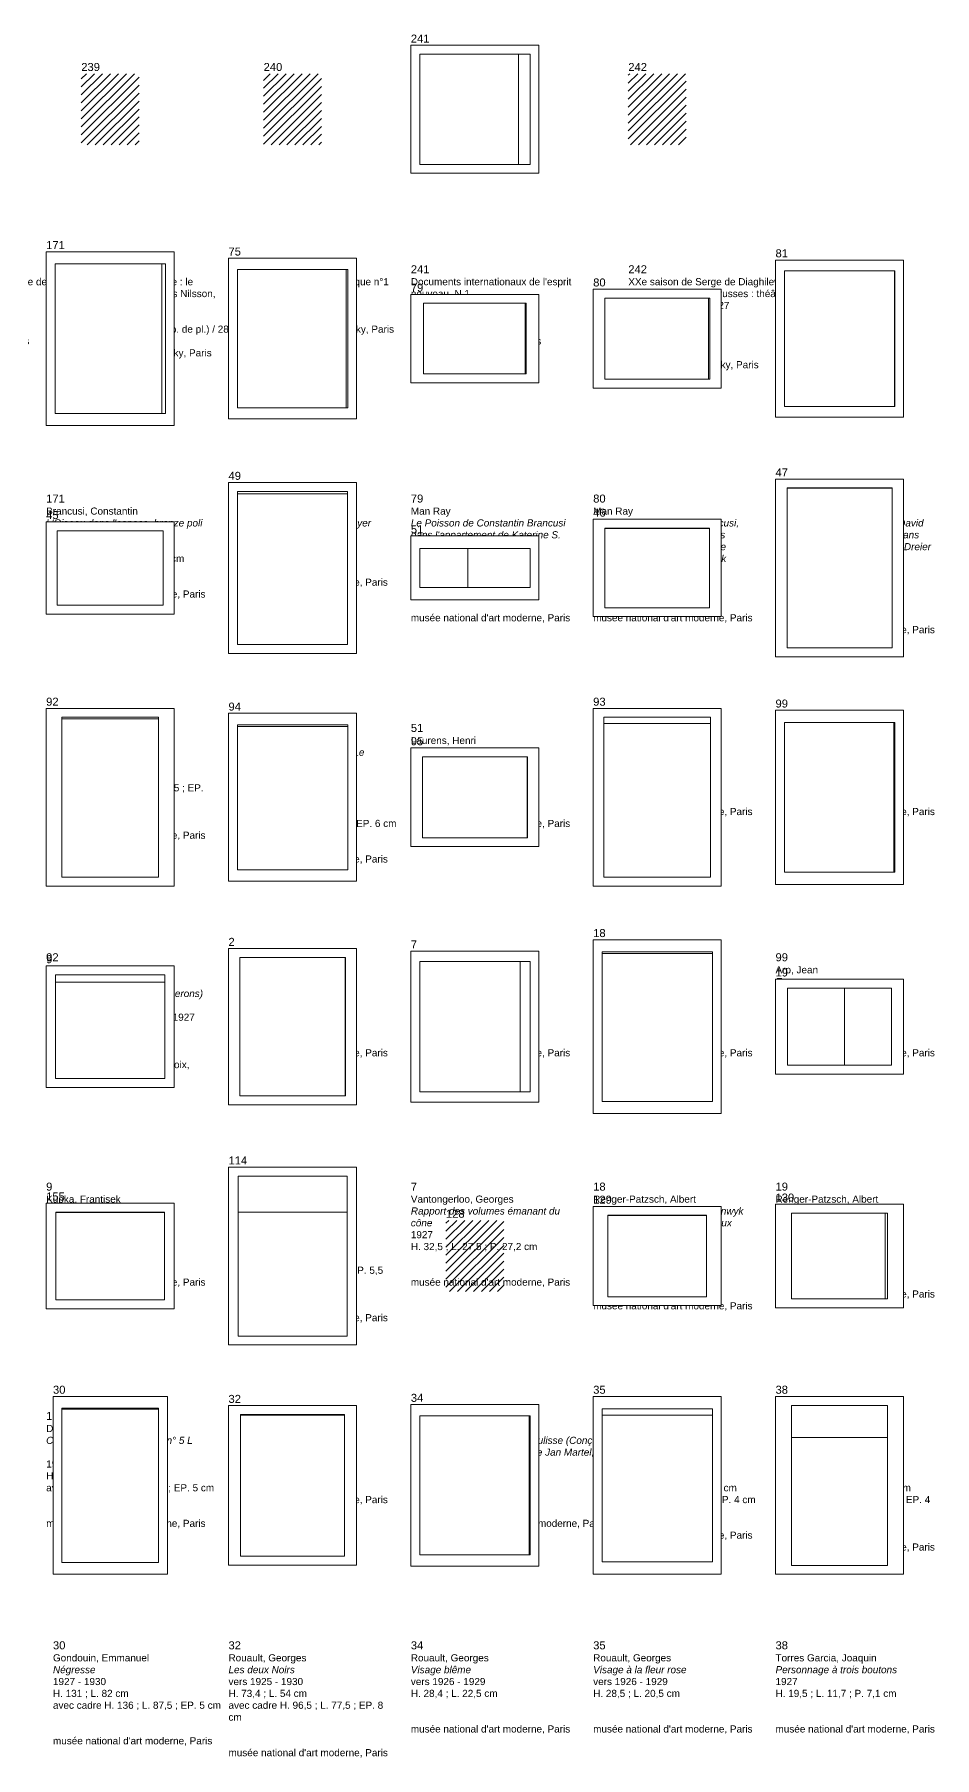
# Model space of a CAD drawing. Header units: metres. Extents: x -2000 to 323164, y 5742 to 90121.
# Drawn here: x 9799 to 19918, y 70738 to 90121 of the extents above; entities that cross this region are included whole.
import ezdxf

# ---------------------------------------------------------------- set-up
doc = ezdxf.new("R2010")
doc.units = ezdxf.units.M
for name, color, linetype, lineweight in [('A2-CIMAISE H', 8, 'Continuous', 13), ('A8-ART no', 152, 'Continuous', 13), ('A8-ART-cadre', 8, 'Continuous', 9), ('A8-ART-detail', 230, 'Continuous', 9), ('A8-ART-works photo', 171, 'Continuous', 5), ('A8-ART-works plan', 241, 'Continuous', 5)]:
    doc.layers.add(name, color=color, linetype=linetype, lineweight=lineweight)
doc.styles.add('AtoY_40', font='Arial.ttf', dxfattribs={"height": 80})
doc.styles.add('JP_50', font='Arial.ttf', dxfattribs={"height": 90})
picture_1 = doc.add_image_def('image2.jpeg', size_in_pixel=(172, 192))
picture_2 = doc.add_image_def('image7.jpeg', size_in_pixel=(137, 192))
picture_3 = doc.add_image_def('image8.jpeg', size_in_pixel=(151, 192))
picture_4 = doc.add_image_def('image9.jpeg', size_in_pixel=(192, 134))
picture_5 = doc.add_image_def('image10.jpeg', size_in_pixel=(192, 150))
picture_6 = doc.add_image_def('image11.jpeg', size_in_pixel=(156, 192))
picture_7 = doc.add_image_def('image28.jpeg', size_in_pixel=(192, 135))
picture_8 = doc.add_image_def('image29.jpeg', size_in_pixel=(140, 192))
picture_9 = doc.add_image_def('image30.jpeg', size_in_pixel=(192, 155))
picture_10 = doc.add_image_def('image31.jpeg', size_in_pixel=(192, 145))
picture_11 = doc.add_image_def('image32.jpeg', size_in_pixel=(126, 192))
picture_12 = doc.add_image_def('image51.jpeg', size_in_pixel=(117, 192))
picture_13 = doc.add_image_def('image52.jpeg', size_in_pixel=(148, 192))
picture_14 = doc.add_image_def('image53.jpeg', size_in_pixel=(192, 148))
picture_15 = doc.add_image_def('image54.jpeg', size_in_pixel=(133, 192))
picture_16 = doc.add_image_def('image55.jpeg', size_in_pixel=(140, 192))
picture_17 = doc.add_image_def('image64.jpeg', size_in_pixel=(192, 169))
picture_18 = doc.add_image_def('image65.jpeg', size_in_pixel=(146, 192))
picture_19 = doc.add_image_def('image66.jpeg', size_in_pixel=(148, 192))
picture_20 = doc.add_image_def('image67.jpeg', size_in_pixel=(143, 192))
picture_21 = doc.add_image_def('image68.jpeg', size_in_pixel=(142, 192))
picture_22 = doc.add_image_def('image95.jpeg', size_in_pixel=(192, 155))
picture_23 = doc.add_image_def('image96.jpeg', size_in_pixel=(169, 192))
picture_24 = doc.add_image_def('image97.jpeg', size_in_pixel=(192, 158))
picture_25 = doc.add_image_def('image98.jpeg', size_in_pixel=(192, 176))
picture_26 = doc.add_image_def('image131.jpeg', size_in_pixel=(121, 192))
picture_27 = doc.add_image_def('image132.jpeg', size_in_pixel=(142, 192))
picture_28 = doc.add_image_def('image133.jpeg', size_in_pixel=(151, 192))
picture_29 = doc.add_image_def('image134.jpeg', size_in_pixel=(144, 192))
picture_30 = doc.add_image_def('image135.jpeg', size_in_pixel=(144, 192))

# ---------------------------------------------------------------- blocks, each defined once
blk = doc.blocks.new('ART-239')
at = {"layer": 'A2-CIMAISE H'}
h = blk.add_hatch(dxfattribs=at)
h.set_pattern_fill('ANSI31', scale=20)
h.paths.add_polyline_path([(-325, -400), (325, -400), (325, 400), (-325, 400)])
at = {"layer": 'A8-ART no', "color": 152, "insert": (-325, 475), "char_height": 90, "attachment_point": 4, "style": 'JP_50'}
blk.add_mtext('239', dxfattribs=at)
blk = doc.blocks.new('ART-240')
at = {"layer": 'A2-CIMAISE H'}
h = blk.add_hatch(dxfattribs=at)
h.set_pattern_fill('ANSI31', scale=20)
h.paths.add_polyline_path([(-325, -400), (325, -400), (325, 400), (-325, 400)])
at = {"layer": 'A8-ART no', "color": 152, "insert": (-325, 475), "char_height": 90, "attachment_point": 4, "style": 'JP_50'}
blk.add_mtext('240', dxfattribs=at)
blk = doc.blocks.new('ART-241')
blk.add_wipeout([(-720, -720), (720, -720), (720, 720), (-720, 720)]).dxf.layer = 'A8-ART-cadre'
at = {"layer": 'A8-ART-cadre', "color": 8}
blk.add_lwpolyline([(-720, -720), (720, -720), (720, 720), (-720, 720), (-720, -720)], dxfattribs=at)
at = {"layer": 'A8-ART-works plan', "color": 241}
blk.add_lwpolyline([(-620, -620), (620, -620), (620, 620), (-620, 620), (-620, -620)], dxfattribs=at)
at = {"layer": 'A8-ART no', "color": 152, "insert": (-720, 795), "char_height": 90, "attachment_point": 4, "style": 'JP_50'}
blk.add_mtext('241', dxfattribs=at)
at = {"layer": 'A8-ART-works photo'}
image = blk.add_image(picture_1, insert=(-620, -620), size_in_units=(1111, 1240), dxfattribs=at)
blk = doc.blocks.new('ART-242')
at = {"layer": 'A2-CIMAISE H'}
h = blk.add_hatch(dxfattribs=at)
h.set_pattern_fill('ANSI31', scale=20)
h.paths.add_polyline_path([(-325, -400), (325, -400), (325, 400), (-325, 400)])
at = {"layer": 'A8-ART no', "color": 152, "insert": (-325, 475), "char_height": 90, "attachment_point": 4, "style": 'JP_50'}
blk.add_mtext('242', dxfattribs=at)
blk = doc.blocks.new('ART-171')
blk.add_wipeout([(-720, -977), (720, -977), (720, 977), (-720, 977)]).dxf.layer = 'A8-ART-cadre'
at = {"layer": 'A8-ART-cadre', "color": 8}
blk.add_lwpolyline([(-720, -977), (720, -977), (720, 977), (-720, 977), (-720, -977)], dxfattribs=at)
at = {"layer": 'A8-ART-works plan', "color": 241}
blk.add_lwpolyline([(-620, -842), (620, -842), (620, 842), (-620, 842), (-620, -842)], dxfattribs=at)
at = {"layer": 'A8-ART no', "color": 152, "insert": (-720, 1052), "char_height": 90, "attachment_point": 4, "style": 'JP_50'}
blk.add_mtext('171', dxfattribs=at)
at = {"layer": 'A8-ART-works photo'}
image = blk.add_image(picture_2, insert=(-620, -842), size_in_units=(1201, 1683), dxfattribs=at)
blk = doc.blocks.new('ART-75')
blk.add_wipeout([(-720, -904), (720, -904), (720, 904), (-720, 904)]).dxf.layer = 'A8-ART-cadre'
at = {"layer": 'A8-ART-cadre', "color": 8}
blk.add_lwpolyline([(-720, -904), (720, -904), (720, 904), (-720, 904), (-720, -904)], dxfattribs=at)
at = {"layer": 'A8-ART-works plan', "color": 241}
blk.add_lwpolyline([(-620, -778), (620, -778), (620, 778), (-620, 778), (-620, -778)], dxfattribs=at)
at = {"layer": 'A8-ART no', "color": 152, "insert": (-720, 979), "char_height": 90, "attachment_point": 4, "style": 'JP_50'}
blk.add_mtext('75', dxfattribs=at)
at = {"layer": 'A8-ART-works photo'}
image = blk.add_image(picture_3, insert=(-620, -778), size_in_units=(1224, 1556), dxfattribs=at)
blk = doc.blocks.new('ART-79')
blk.add_wipeout([(-720, -498), (720, -498), (720, 498), (-720, 498)]).dxf.layer = 'A8-ART-cadre'
at = {"layer": 'A8-ART-cadre', "color": 8}
blk.add_lwpolyline([(-720, -498), (720, -498), (720, 498), (-720, 498), (-720, -498)], dxfattribs=at)
at = {"layer": 'A8-ART-works plan', "color": 241}
blk.add_lwpolyline([(-576, -398), (576, -398), (576, 398), (-576, 398), (-576, -398)], dxfattribs=at)
at = {"layer": 'A8-ART no', "color": 152, "insert": (-720, 573), "char_height": 90, "attachment_point": 4, "style": 'JP_50'}
blk.add_mtext('79', dxfattribs=at)
at = {"layer": 'A8-ART-works photo'}
image = blk.add_image(picture_4, insert=(-576, -398), size_in_units=(1142, 797), dxfattribs=at)
blk = doc.blocks.new('ART-80')
blk.add_wipeout([(-720, -556), (720, -556), (720, 556), (-720, 556)]).dxf.layer = 'A8-ART-cadre'
at = {"layer": 'A8-ART-cadre', "color": 8}
blk.add_lwpolyline([(-720, -556), (720, -556), (720, 556), (-720, 556), (-720, -556)], dxfattribs=at)
at = {"layer": 'A8-ART-works plan', "color": 241}
blk.add_lwpolyline([(-590, -456), (590, -456), (590, 456), (-590, 456), (-590, -456)], dxfattribs=at)
at = {"layer": 'A8-ART no', "color": 152, "insert": (-720, 631), "char_height": 90, "attachment_point": 4, "style": 'JP_50'}
blk.add_mtext('80', dxfattribs=at)
at = {"layer": 'A8-ART-works photo'}
image = blk.add_image(picture_5, insert=(-590, -456), size_in_units=(1167, 912), dxfattribs=at)
blk = doc.blocks.new('ART-81')
blk.add_wipeout([(-720, -884), (720, -884), (720, 884), (-720, 884)]).dxf.layer = 'A8-ART-cadre'
at = {"layer": 'A8-ART-cadre', "color": 8}
blk.add_lwpolyline([(-720, -884), (720, -884), (720, 884), (-720, 884), (-720, -884)], dxfattribs=at)
at = {"layer": 'A8-ART-works plan', "color": 241}
blk.add_lwpolyline([(-620, -762), (620, -762), (620, 762), (-620, 762), (-620, -762)], dxfattribs=at)
at = {"layer": 'A8-ART no', "color": 152, "insert": (-720, 959), "char_height": 90, "attachment_point": 4, "style": 'JP_50'}
blk.add_mtext('81', dxfattribs=at)
at = {"layer": 'A8-ART-works photo'}
image = blk.add_image(picture_6, insert=(-620, -762), size_in_units=(1237, 1523), dxfattribs=at)
blk = doc.blocks.new('ART-45')
blk.add_wipeout([(-720, -519), (720, -519), (720, 519), (-720, 519)]).dxf.layer = 'A8-ART-cadre'
at = {"layer": 'A8-ART-cadre', "color": 8}
blk.add_lwpolyline([(-720, -519), (720, -519), (720, 519), (-720, 519), (-720, -519)], dxfattribs=at)
at = {"layer": 'A8-ART-works plan', "color": 241}
blk.add_lwpolyline([(-595, -419), (595, -419), (595, 419), (-595, 419), (-595, -419)], dxfattribs=at)
at = {"layer": 'A8-ART no', "color": 152, "insert": (-720, 594), "char_height": 90, "attachment_point": 4, "style": 'JP_50'}
blk.add_mtext('45', dxfattribs=at)
at = {"layer": 'A8-ART-works photo'}
image = blk.add_image(picture_7, insert=(-595, -419), size_in_units=(1190, 837), dxfattribs=at)
blk = doc.blocks.new('ART-49')
blk.add_wipeout([(-720, -961), (720, -961), (720, 961), (-720, 961)]).dxf.layer = 'A8-ART-cadre'
at = {"layer": 'A8-ART-cadre', "color": 8}
blk.add_lwpolyline([(-720, -961), (720, -961), (720, 961), (-720, 961), (-720, -961)], dxfattribs=at)
at = {"layer": 'A8-ART-works plan', "color": 241}
blk.add_lwpolyline([(-618, -861), (618, -861), (618, 861), (-618, 861), (-618, -861)], dxfattribs=at)
at = {"layer": 'A8-ART no', "color": 152, "insert": (-720, 1036), "char_height": 90, "attachment_point": 4, "style": 'JP_50'}
blk.add_mtext('49', dxfattribs=at)
at = {"layer": 'A8-ART-works photo'}
image = blk.add_image(picture_8, insert=(-618, -861), size_in_units=(1236, 1695), dxfattribs=at)
blk = doc.blocks.new('ART-51')
blk.add_wipeout([(-720, -360), (720, -360), (720, 360), (-720, 360)]).dxf.layer = 'A8-ART-cadre'
at = {"layer": 'A8-ART-cadre', "color": 8}
blk.add_lwpolyline([(-720, -360), (720, -360), (720, 360), (-720, 360), (-720, -360)], dxfattribs=at)
at = {"layer": 'A8-ART-works plan', "color": 241}
blk.add_lwpolyline([(-620, -218), (620, -218), (620, 218), (-620, 218), (-620, -218)], dxfattribs=at)
at = {"layer": 'A8-ART no', "color": 152, "insert": (-720, 435), "char_height": 90, "attachment_point": 4, "style": 'JP_50'}
blk.add_mtext('51', dxfattribs=at)
at = {"layer": 'A8-ART-works photo'}
image = blk.add_image(picture_9, insert=(-620, -218), size_in_units=(540, 436), dxfattribs=at)
blk = doc.blocks.new('ART-46')
blk.add_wipeout([(-720, -547), (720, -547), (720, 547), (-720, 547)]).dxf.layer = 'A8-ART-cadre'
at = {"layer": 'A8-ART-cadre', "color": 8}
blk.add_lwpolyline([(-720, -547), (720, -547), (720, 547), (-720, 547), (-720, -547)], dxfattribs=at)
at = {"layer": 'A8-ART-works plan', "color": 241}
blk.add_lwpolyline([(-588, -447), (588, -447), (588, 447), (-588, 447), (-588, -447)], dxfattribs=at)
at = {"layer": 'A8-ART no', "color": 152, "insert": (-720, 622), "char_height": 90, "attachment_point": 4, "style": 'JP_50'}
blk.add_mtext('46', dxfattribs=at)
at = {"layer": 'A8-ART-works photo'}
image = blk.add_image(picture_10, insert=(-588, -447), size_in_units=(1177, 889), dxfattribs=at)
blk = doc.blocks.new('ART-47')
blk.add_wipeout([(-720, -1000), (720, -1000), (720, 1000), (-720, 1000)]).dxf.layer = 'A8-ART-cadre'
at = {"layer": 'A8-ART-cadre', "color": 8}
blk.add_lwpolyline([(-720, -1000), (720, -1000), (720, 1000), (-720, 1000), (-720, -1000)], dxfattribs=at)
at = {"layer": 'A8-ART-works plan', "color": 241}
blk.add_lwpolyline([(-590, -900), (590, -900), (590, 900), (-590, 900), (-590, -900)], dxfattribs=at)
at = {"layer": 'A8-ART no', "color": 152, "insert": (-720, 1075), "char_height": 90, "attachment_point": 4, "style": 'JP_50'}
blk.add_mtext('47', dxfattribs=at)
at = {"layer": 'A8-ART-works photo'}
image = blk.add_image(picture_11, insert=(-590, -900), size_in_units=(1181, 1799), dxfattribs=at)
blk = doc.blocks.new('ART-92')
blk.add_wipeout([(-720, -1000), (720, -1000), (720, 1000), (-720, 1000)]).dxf.layer = 'A8-ART-cadre'
at = {"layer": 'A8-ART-cadre', "color": 8}
blk.add_lwpolyline([(-720, -1000), (720, -1000), (720, 1000), (-720, 1000), (-720, -1000)], dxfattribs=at)
at = {"layer": 'A8-ART-works plan', "color": 241}
blk.add_lwpolyline([(-544, -900), (544, -900), (544, 900), (-544, 900), (-544, -900)], dxfattribs=at)
at = {"layer": 'A8-ART no', "color": 152, "insert": (-720, 1075), "char_height": 90, "attachment_point": 4, "style": 'JP_50'}
blk.add_mtext('92', dxfattribs=at)
at = {"layer": 'A8-ART-works photo'}
image = blk.add_image(picture_12, insert=(-544, -900), size_in_units=(1087, 1784), dxfattribs=at)
blk = doc.blocks.new('ART-94')
blk.add_wipeout([(-720, -945), (720, -945), (720, 945), (-720, 945)]).dxf.layer = 'A8-ART-cadre'
at = {"layer": 'A8-ART-cadre', "color": 8}
blk.add_lwpolyline([(-720, -945), (720, -945), (720, 945), (-720, 945), (-720, -945)], dxfattribs=at)
at = {"layer": 'A8-ART-works plan', "color": 241}
blk.add_lwpolyline([(-620, -814), (620, -814), (620, 814), (-620, 814), (-620, -814)], dxfattribs=at)
at = {"layer": 'A8-ART no', "color": 152, "insert": (-720, 1020), "char_height": 90, "attachment_point": 4, "style": 'JP_50'}
blk.add_mtext('94', dxfattribs=at)
at = {"layer": 'A8-ART-works photo'}
image = blk.add_image(picture_13, insert=(-620, -814), size_in_units=(1240, 1609), dxfattribs=at)
blk = doc.blocks.new('ART-95')
blk.add_wipeout([(-720, -555), (720, -555), (720, 555), (-720, 555)]).dxf.layer = 'A8-ART-cadre'
at = {"layer": 'A8-ART-cadre', "color": 8}
blk.add_lwpolyline([(-720, -555), (720, -555), (720, 555), (-720, 555), (-720, -555)], dxfattribs=at)
at = {"layer": 'A8-ART-works plan', "color": 241}
blk.add_lwpolyline([(-590, -455), (590, -455), (590, 455), (-590, 455), (-590, -455)], dxfattribs=at)
at = {"layer": 'A8-ART no', "color": 152, "insert": (-720, 630), "char_height": 90, "attachment_point": 4, "style": 'JP_50'}
blk.add_mtext('95', dxfattribs=at)
at = {"layer": 'A8-ART-works photo'}
image = blk.add_image(picture_14, insert=(-590, -455), size_in_units=(1179, 909), dxfattribs=at)
blk = doc.blocks.new('ART-93')
blk.add_wipeout([(-720, -1000), (720, -1000), (720, 1000), (-720, 1000)]).dxf.layer = 'A8-ART-cadre'
at = {"layer": 'A8-ART-cadre', "color": 8}
blk.add_lwpolyline([(-720, -1000), (720, -1000), (720, 1000), (-720, 1000), (-720, -1000)], dxfattribs=at)
at = {"layer": 'A8-ART-works plan', "color": 241}
blk.add_lwpolyline([(-600, -900), (600, -900), (600, 900), (-600, 900), (-600, -900)], dxfattribs=at)
at = {"layer": 'A8-ART no', "color": 152, "insert": (-720, 1075), "char_height": 90, "attachment_point": 4, "style": 'JP_50'}
blk.add_mtext('93', dxfattribs=at)
at = {"layer": 'A8-ART-works photo'}
image = blk.add_image(picture_15, insert=(-600, -900), size_in_units=(1200, 1732), dxfattribs=at)
blk = doc.blocks.new('ART-99')
blk.add_wipeout([(-720, -979), (720, -979), (720, 979), (-720, 979)]).dxf.layer = 'A8-ART-cadre'
at = {"layer": 'A8-ART-cadre', "color": 8}
blk.add_lwpolyline([(-720, -979), (720, -979), (720, 979), (-720, 979), (-720, -979)], dxfattribs=at)
at = {"layer": 'A8-ART-works plan', "color": 241}
blk.add_lwpolyline([(-620, -843), (620, -843), (620, 843), (-620, 843), (-620, -843)], dxfattribs=at)
at = {"layer": 'A8-ART no', "color": 152, "insert": (-720, 1054), "char_height": 90, "attachment_point": 4, "style": 'JP_50'}
blk.add_mtext('99', dxfattribs=at)
at = {"layer": 'A8-ART-works photo'}
image = blk.add_image(picture_16, insert=(-620, -843), size_in_units=(1230, 1686), dxfattribs=at)
blk = doc.blocks.new('ART-9')
blk.add_wipeout([(-720, -683), (720, -683), (720, 683), (-720, 683)]).dxf.layer = 'A8-ART-cadre'
at = {"layer": 'A8-ART-cadre', "color": 8}
blk.add_lwpolyline([(-720, -683), (720, -683), (720, 683), (-720, 683), (-720, -683)], dxfattribs=at)
at = {"layer": 'A8-ART-works plan', "color": 241}
blk.add_lwpolyline([(-615, -583), (615, -583), (615, 583), (-615, 583), (-615, -583)], dxfattribs=at)
at = {"layer": 'A8-ART no', "color": 152, "insert": (-720, 758), "char_height": 90, "attachment_point": 4, "style": 'JP_50'}
blk.add_mtext('9', dxfattribs=at)
at = {"layer": 'A8-ART-works photo'}
image = blk.add_image(picture_17, insert=(-615, -583), size_in_units=(1229, 1082), dxfattribs=at)
blk = doc.blocks.new('ART-2')
blk.add_wipeout([(-720, -879), (720, -879), (720, 879), (-720, 879)]).dxf.layer = 'A8-ART-cadre'
at = {"layer": 'A8-ART-cadre', "color": 8}
blk.add_lwpolyline([(-720, -879), (720, -879), (720, 879), (-720, 879), (-720, -879)], dxfattribs=at)
at = {"layer": 'A8-ART-works plan', "color": 241}
blk.add_lwpolyline([(-594, -779), (594, -779), (594, 779), (-594, 779), (-594, -779)], dxfattribs=at)
at = {"layer": 'A8-ART no', "color": 152, "insert": (-720, 954), "char_height": 90, "attachment_point": 4, "style": 'JP_50'}
blk.add_mtext('2', dxfattribs=at)
at = {"layer": 'A8-ART-works photo'}
image = blk.add_image(picture_18, insert=(-594, -779), size_in_units=(1184, 1557), dxfattribs=at)
blk = doc.blocks.new('ART-7')
blk.add_wipeout([(-720, -851), (720, -851), (720, 851), (-720, 851)]).dxf.layer = 'A8-ART-cadre'
at = {"layer": 'A8-ART-cadre', "color": 8}
blk.add_lwpolyline([(-720, -851), (720, -851), (720, 851), (-720, 851), (-720, -851)], dxfattribs=at)
at = {"layer": 'A8-ART-works plan', "color": 241}
blk.add_lwpolyline([(-620, -733), (620, -733), (620, 733), (-620, 733), (-620, -733)], dxfattribs=at)
at = {"layer": 'A8-ART no', "color": 152, "insert": (-720, 926), "char_height": 90, "attachment_point": 4, "style": 'JP_50'}
blk.add_mtext('7', dxfattribs=at)
at = {"layer": 'A8-ART-works photo'}
image = blk.add_image(picture_19, insert=(-620, -733), size_in_units=(1130, 1465), dxfattribs=at)
blk = doc.blocks.new('ART-18')
blk.add_wipeout([(-720, -977), (720, -977), (720, 977), (-720, 977)]).dxf.layer = 'A8-ART-cadre'
at = {"layer": 'A8-ART-cadre', "color": 8}
blk.add_lwpolyline([(-720, -977), (720, -977), (720, 977), (-720, 977), (-720, -977)], dxfattribs=at)
at = {"layer": 'A8-ART-works plan', "color": 241}
blk.add_lwpolyline([(-620, -841), (620, -841), (620, 841), (-620, 841), (-620, -841)], dxfattribs=at)
at = {"layer": 'A8-ART no', "color": 152, "insert": (-720, 1052), "char_height": 90, "attachment_point": 4, "style": 'JP_50'}
blk.add_mtext('18', dxfattribs=at)
at = {"layer": 'A8-ART-works photo'}
image = blk.add_image(picture_20, insert=(-620, -841), size_in_units=(1240, 1665), dxfattribs=at)
blk = doc.blocks.new('ART-19')
blk.add_wipeout([(-720, -534), (720, -534), (720, 534), (-720, 534)]).dxf.layer = 'A8-ART-cadre'
at = {"layer": 'A8-ART-cadre', "color": 8}
blk.add_lwpolyline([(-720, -534), (720, -534), (720, 534), (-720, 534), (-720, -534)], dxfattribs=at)
at = {"layer": 'A8-ART-works plan', "color": 241}
blk.add_lwpolyline([(-585, -434), (585, -434), (585, 434), (-585, 434), (-585, -434)], dxfattribs=at)
at = {"layer": 'A8-ART no', "color": 152, "insert": (-720, 609), "char_height": 90, "attachment_point": 4, "style": 'JP_50'}
blk.add_mtext('19', dxfattribs=at)
at = {"layer": 'A8-ART-works photo'}
image = blk.add_image(picture_21, insert=(-585, -434), size_in_units=(641, 867), dxfattribs=at)
blk = doc.blocks.new('ART-155')
blk.add_wipeout([(-720, -594), (720, -594), (720, 594), (-720, 594)]).dxf.layer = 'A8-ART-cadre'
at = {"layer": 'A8-ART-cadre', "color": 8}
blk.add_lwpolyline([(-720, -594), (720, -594), (720, 594), (-720, 594), (-720, -594)], dxfattribs=at)
at = {"layer": 'A8-ART-works plan', "color": 241}
blk.add_lwpolyline([(-610, -494), (610, -494), (610, 494), (-610, 494), (-610, -494)], dxfattribs=at)
at = {"layer": 'A8-ART no', "color": 152, "insert": (-720, 669), "char_height": 90, "attachment_point": 4, "style": 'JP_50'}
blk.add_mtext('155', dxfattribs=at)
at = {"layer": 'A8-ART-works photo'}
image = blk.add_image(picture_22, insert=(-610, -494), size_in_units=(1220, 985), dxfattribs=at)
blk = doc.blocks.new('ART-114')
blk.add_wipeout([(-720, -1000), (720, -1000), (720, 1000), (-720, 1000)]).dxf.layer = 'A8-ART-cadre'
at = {"layer": 'A8-ART-cadre', "color": 8}
blk.add_lwpolyline([(-720, -1000), (720, -1000), (720, 1000), (-720, 1000), (-720, -1000)], dxfattribs=at)
at = {"layer": 'A8-ART-works plan', "color": 241}
blk.add_lwpolyline([(-613, -900), (613, -900), (613, 900), (-613, 900), (-613, -900)], dxfattribs=at)
at = {"layer": 'A8-ART no', "color": 152, "insert": (-720, 1075), "char_height": 90, "attachment_point": 4, "style": 'JP_50'}
blk.add_mtext('114', dxfattribs=at)
at = {"layer": 'A8-ART-works photo'}
image = blk.add_image(picture_23, insert=(-613, -900), size_in_units=(1226, 1393), dxfattribs=at)
blk = doc.blocks.new('ART-128')
at = {"layer": 'A2-CIMAISE H'}
h = blk.add_hatch(dxfattribs=at)
h.set_pattern_fill('ANSI31', scale=20)
h.paths.add_polyline_path([(-325, -400), (325, -400), (325, 400), (-325, 400)])
at = {"layer": 'A8-ART no', "color": 152, "insert": (-325, 475), "char_height": 90, "attachment_point": 4, "style": 'JP_50'}
blk.add_mtext('128', dxfattribs=at)
blk = doc.blocks.new('ART-129')
blk.add_wipeout([(-720, -558), (720, -558), (720, 558), (-720, 558)]).dxf.layer = 'A8-ART-cadre'
at = {"layer": 'A8-ART-cadre', "color": 8}
blk.add_lwpolyline([(-720, -558), (720, -558), (720, 558), (-720, 558), (-720, -558)], dxfattribs=at)
at = {"layer": 'A8-ART-works plan', "color": 241}
blk.add_lwpolyline([(-555, -458), (555, -458), (555, 458), (-555, 458), (-555, -458)], dxfattribs=at)
at = {"layer": 'A8-ART no', "color": 152, "insert": (-720, 633), "char_height": 90, "attachment_point": 4, "style": 'JP_50'}
blk.add_mtext('129', dxfattribs=at)
at = {"layer": 'A8-ART-works photo'}
image = blk.add_image(picture_24, insert=(-555, -458), size_in_units=(1110, 913), dxfattribs=at)
blk = doc.blocks.new('ART-130')
blk.add_wipeout([(-720, -582), (720, -582), (720, 582), (-720, 582)]).dxf.layer = 'A8-ART-cadre'
at = {"layer": 'A8-ART-cadre', "color": 8}
blk.add_lwpolyline([(-720, -582), (720, -582), (720, 582), (-720, 582), (-720, -582)], dxfattribs=at)
at = {"layer": 'A8-ART-works plan', "color": 241}
blk.add_lwpolyline([(-540, -482), (540, -482), (540, 482), (-540, 482), (-540, -482)], dxfattribs=at)
at = {"layer": 'A8-ART no', "color": 152, "insert": (-720, 657), "char_height": 90, "attachment_point": 4, "style": 'JP_50'}
blk.add_mtext('130', dxfattribs=at)
at = {"layer": 'A8-ART-works photo'}
image = blk.add_image(picture_25, insert=(-540, -482), size_in_units=(1053, 965), dxfattribs=at)
blk = doc.blocks.new('ART-30')
blk.add_wipeout([(-643, -1000), (643, -1000), (643, 1000), (-643, 1000)]).dxf.layer = 'A8-ART-cadre'
at = {"layer": 'A8-ART-cadre', "color": 8}
blk.add_lwpolyline([(-643, -1000), (643, -1000), (643, 1000), (-643, 1000), (-643, -1000)], dxfattribs=at)
at = {"layer": 'A8-ART-works plan', "color": 241}
blk.add_lwpolyline([(-543, -868), (543, -868), (543, 868), (-543, 868), (-543, -868)], dxfattribs=at)
at = {"layer": 'A8-ART no', "color": 152, "insert": (-643, 1075), "char_height": 90, "attachment_point": 4, "style": 'JP_50'}
blk.add_mtext('30', dxfattribs=at)
at = {"layer": 'A8-ART-works photo'}
image = blk.add_image(picture_26, insert=(-543, -868), size_in_units=(1087, 1724), dxfattribs=at)
blk = doc.blocks.new('ART-32')
blk.add_wipeout([(-720, -897), (720, -897), (720, 897), (-720, 897)]).dxf.layer = 'A8-ART-cadre'
at = {"layer": 'A8-ART-cadre', "color": 8}
blk.add_lwpolyline([(-720, -897), (720, -897), (720, 897), (-720, 897), (-720, -897)], dxfattribs=at)
at = {"layer": 'A8-ART-works plan', "color": 241}
blk.add_lwpolyline([(-586, -797), (586, -797), (586, 797), (-586, 797), (-586, -797)], dxfattribs=at)
at = {"layer": 'A8-ART no', "color": 152, "insert": (-720, 972), "char_height": 90, "attachment_point": 4, "style": 'JP_50'}
blk.add_mtext('32', dxfattribs=at)
at = {"layer": 'A8-ART-works photo'}
image = blk.add_image(picture_27, insert=(-586, -797), size_in_units=(1172, 1585), dxfattribs=at)
blk = doc.blocks.new('ART-34')
blk.add_wipeout([(-720, -909), (720, -909), (720, 909), (-720, 909)]).dxf.layer = 'A8-ART-cadre'
at = {"layer": 'A8-ART-cadre', "color": 8}
blk.add_lwpolyline([(-720, -909), (720, -909), (720, 909), (-720, 909), (-720, -909)], dxfattribs=at)
at = {"layer": 'A8-ART-works plan', "color": 241}
blk.add_lwpolyline([(-620, -783), (620, -783), (620, 783), (-620, 783), (-620, -783)], dxfattribs=at)
at = {"layer": 'A8-ART no', "color": 152, "insert": (-720, 984), "char_height": 90, "attachment_point": 4, "style": 'JP_50'}
blk.add_mtext('34', dxfattribs=at)
at = {"layer": 'A8-ART-works photo'}
image = blk.add_image(picture_28, insert=(-620, -783), size_in_units=(1231, 1565), dxfattribs=at)
blk = doc.blocks.new('ART-35')
blk.add_wipeout([(-720, -1000), (720, -1000), (720, 1000), (-720, 1000)]).dxf.layer = 'A8-ART-cadre'
at = {"layer": 'A8-ART-cadre', "color": 8}
blk.add_lwpolyline([(-720, -1000), (720, -1000), (720, 1000), (-720, 1000), (-720, -1000)], dxfattribs=at)
at = {"layer": 'A8-ART-works plan', "color": 241}
blk.add_lwpolyline([(-620, -862), (620, -862), (620, 862), (-620, 862), (-620, -862)], dxfattribs=at)
at = {"layer": 'A8-ART no', "color": 152, "insert": (-720, 1075), "char_height": 90, "attachment_point": 4, "style": 'JP_50'}
blk.add_mtext('35', dxfattribs=at)
at = {"layer": 'A8-ART-works photo'}
image = blk.add_image(picture_29, insert=(-620, -862), size_in_units=(1240, 1653), dxfattribs=at)
blk = doc.blocks.new('ART-38')
blk.add_wipeout([(-720, -1000), (720, -1000), (720, 1000), (-720, 1000)]).dxf.layer = 'A8-ART-cadre'
at = {"layer": 'A8-ART-cadre', "color": 8}
blk.add_lwpolyline([(-720, -1000), (720, -1000), (720, 1000), (-720, 1000), (-720, -1000)], dxfattribs=at)
at = {"layer": 'A8-ART-works plan', "color": 241}
blk.add_lwpolyline([(-540, -900), (540, -900), (540, 900), (-540, 900), (-540, -900)], dxfattribs=at)
at = {"layer": 'A8-ART no', "color": 152, "insert": (-720, 1075), "char_height": 90, "attachment_point": 4, "style": 'JP_50'}
blk.add_mtext('38', dxfattribs=at)
at = {"layer": 'A8-ART-works photo'}
image = blk.add_image(picture_30, insert=(-540, -900), size_in_units=(1080, 1440), dxfattribs=at)

msp = doc.modelspace()

# ---------------------------------------------------------------- block references
at = {"layer": 'A8-ART-works plan'}
for name, p in [('ART-241', (14750, 89280)), ('ART-239', (10650, 89280)), ('ART-240', (12700, 89280)), ('ART-242', (16800, 89280)), ('ART-128', (14750, 76380))]:
    msp.add_blockref(name, p, dxfattribs=at)

# ---------------------------------------------------------------- texts
at = {"layer": 'A8-ART no', "color": 152, "char_height": 90, "width": 1800, "attachment_point": 4, "style": 'JP_50'}
for s, insert in [('239', (10325, 87480)), ('240', (12375, 87480)), ('241', (14030, 87480)), ('242', (16475, 87480)), ('171', (9930, 84900)), ('75', (11980, 84900)), ('79', (14030, 84900)), ('80', (16080, 84900)), ('81', (18130, 84900)), ('45', (9930, 82320)), ('49', (11980, 82320)), ('51', (14030, 82320)), ('46', (16080, 82320)), ('47', (18130, 82320)), ('92', (9930, 79740)), ('94', (11980, 79740)), ('95', (14030, 79740)), ('93', (16080, 79740)), ('99', (18130, 79740)), ('9', (9930, 77160)), ('2', (11980, 77160)), ('7', (14030, 77160)), ('18', (16080, 77160)), ('19', (18130, 77160)), ('155', (9930, 74580)), ('114', (11980, 74580)), ('128', (14425, 74580)), ('129', (16080, 74580)), ('130', (18130, 74580)), ('30', (10006.6, 72000)), ('32', (11980, 72000)), ('34', (14030, 72000)), ('35', (16080, 72000)), ('38', (18130, 72000))]:
    msp.add_mtext(s, dxfattribs=dict(at, insert=insert))
at = {"layer": 'A8-ART-detail', "color": 230, "char_height": 80, "width": 1800, "attachment_point": 1, "style": 'AtoY_40'}
for s, insert in [('La Revue des vivants : organe de la génération de la guerre, n°10\\P1927\\P25 cm\\P\\P\\pxa0.25;bibliothèque Kandinsky, Paris', (8275, 87380)), ("Les musées d'Europe : le Luxembourg, Editions Nilsson, Paris, 1927\\P1927\\P1 vol. (viii-175 p.-21 p. de pl.) / 28 cm\\P\\P\\pxa0.25;bibliothèque Kandinsky, Paris", (10325, 87380)), ("L'Art cinématographique n°1\\P1927\\Pn. r.\\P\\P\\pxa0.25;bibliothèque Kandinsky, Paris", (12375, 87380)), ("Documents internationaux de l'esprit nouveau, N.1\\P1927\\PH26 x 21,50 cm\\P\\P\\pxa0.25;bibliothèque Kandinsky, Paris", (14030, 87380)), ('XXe saison de Serge de Diaghilew : 10 galas des ballets russes : théâtre Sarah-Bernhardt, 1927\\P1927\\P1 vol. (non paginé \\P[32] pages) / 32 cm\\P\\P\\pxa0.25;bibliothèque Kandinsky, Paris', (16475, 87380)), ("Brancusi, Constantin{\\fArial|b0|i1|c0|p34;\\PL'Oiseau dans l'espace, bronze poli (1927)}\\Pvers 1929\\Psans cadre H. 24,3 ; L. 17,9 cm\\P\\P\\P\\pxa0.25;musée national d'art moderne, Paris", (9930, 84800)), ("Brancusi, Constantin{\\fArial|b0|i1|c0|p34;\\PPortrait de Nancy Cunard, noyer}\\Pvers 1927\\PH. 30 ; L. 23,9 cm\\P\\P\\P\\pxa0.25;musée national d'art moderne, Paris", (11980, 84800)), ("Man Ray{\\fArial|b0|i1|c0|p34;\\PLe Poisson de Constantin Brancusi dans l'appartement de Katerine S. Dreier à New York\\P}\\P1927\\PH. 9 ; L. 13 cm\\P\\P\\P\\pxa0.25;musée national d'art moderne, Paris", (14030, 84800)), ("Man Ray{\\fArial|b0|i1|c0|p34;\\POeuvres de Constantin Brancusi, Vassily Kandinsky et Georges Braque dans l'appartement de Katerine S. Dreier à New York}\\P1927\\PH. 8,8 ; L. 11,4 cm\\P\\P\\P\\pxa0.25;musée national d'art moderne, Paris", (16080, 84800)), ("Man Ray{\\fArial|b0|i1|c0|p34;\\POeuvres de Pablo Picasso, David Burliuk et Marcel Duchamp dans l'appartement de Katerine S. Dreier à New York\\P}\\P1927\\PH. 11,3 ; L. 9,2 cm\\P\\P\\P\\pxa0.25;musée national d'art moderne, Paris", (18130, 84800)), ("Magritte, René{\\fArial|b0|i1|c0|p34;\\PLe double secret}\\P[1927]\\PH. 114 ; L. 162 cm\\Pavec cadre H. 125,7 ; L. 174,5 ; EP. 7 cm\\P\\P\\P\\pxa0.25;musée national d'art moderne, Paris", (9930, 82220)), ("Picabia, Francis{\\fArial|b0|i1|c0|p34;\\PNu fantastique Ancien titre : Le Rechiré\\P\\P}\\P[1925 - 1927]\\PH. 103,3 ; L. 74,1 cm\\Pavec cadre H. 117,5 ; L. 88 ; EP. 6 cm\\P\\P\\P\\pxa0.25;musée national d'art moderne, Paris", (11980, 82220)), ("Laurens, Henri{\\fArial|b0|i1|c0|p34;\\PNu couché à la draperie\\P}\\P1927 / 1967\\PH. 29 ; L. 82,5 ; P. 19 cm\\P\\P\\P\\pxa0.25;musée national d'art moderne, Paris", (14030, 82220)), ("Chagall, Marc{\\fArial|b0|i1|c0|p34;\\PLe violoniste}\\P1926 - 1927\\PH. 27,8 ; L. 36,6 cm\\P\\P\\P\\pxa0.25;musée national d'art moderne, Paris", (16080, 82220)), ("Chagall, Marc{\\fArial|b0|i1|c0|p34;\\PPortrait du poète Voronca}\\P1927\\PH. 43,9 ; L. 28,8 cm\\P\\P\\P\\pxa0.25;musée national d'art moderne, Paris", (18130, 82220)), ("Beckmann, Max{\\fArial|b0|i1|c0|p34;\\PWaldlandschaft mit Holzfäller\\P(Paysage forestier avec bucherons)\\P}\\P18 juin 1927 - 10 septembre 1927\\PH. 101 ; L. 61 cm\\P\\P\\P\\pxa0.25;musée de l'abbaye Sainte-Croix, Les Sables-d'Olonne", (9930, 79640)), ("Gromaire, Marcel{\\fArial|b0|i1|c0|p34;\\PDanseuse au torse nu\\P}\\Pvers 1927 - 1928\\PH. 32,3 ; L. 24,6 cm\\P\\P\\P\\pxa0.25;musée national d'art moderne, Paris", (11980, 79640)), ("Gromaire, Marcel{\\fArial|b0|i1|c0|p34;\\PBretagne\\P}\\P[1927 - 1928]\\PH. 24,8 ; L. 32,2 cm\\P\\P\\P\\pxa0.25;musée national d'art moderne, Paris", (14030, 79640)), ("Gonzalez, Julio{\\fArial|b0|i1|c0|p34;\\PFemme au panier\\P}\\P1927\\PH. 25,2 ; L. 16,8 cm\\P\\P\\P\\pxa0.25;musée national d'art moderne, Paris", (16080, 79640)), ("Arp, Jean{\\fArial|b0|i1|c0|p34;\\PFemme\\P}\\P1927\\PH. 136 ; L. 100 ; P. 3,8 cm\\P\\P\\P\\pxa0.25;musée national d'art moderne, Paris", (18130, 79640)), ("Kupka, Frantisek{\\fArial|b0|i1|c0|p34;\\PEtude\\P}\\P[1926 - 1927]\\PH. 27,8 ; L. 29,3 cm\\P\\P\\P\\pxa0.25;musée national d'art moderne, Paris", (9930, 77060)), ("Kandinsky, Wassily{\\fArial|b0|i1|c0|p34;\\PDunkle Kühle\\P(Fraîcheur sombre)\\P}\\P01/01/1927\\PH. 26,1 ; L. 19,9 ; P. 1,2 cm\\Pavec cadre H. 36 ; L. 29,5 ; EP. 5,5 cm\\P\\P\\P\\pxa0.25;musée national d'art moderne, Paris", (11980, 77060)), ("Vantongerloo, Georges{\\fArial|b0|i1|c0|p34;\\PRapport des volumes émanant du cône}\\P1927\\PH. 32,5 ; L. 27,5 ; P. 27,2 cm\\P\\P\\P\\pxa0.25;musée national d'art moderne, Paris", (14030, 77060)), ("Renger-Patzsch, Albert{\\fArial|b0|i1|c0|p34;\\PKenper-hochofenwerk, Herrenwyk\\P(Installation de hauts fourneaux Kenper, Herrenwyk)\\P}\\P1927\\PH. 22,8 ; L. 16,8 cm\\P\\P\\P\\pxa0.25;musée national d'art moderne, Paris", (16080, 77060)), ("Renger-Patzsch, Albert{\\fArial|b0|i1|c0|p34;\\PNockenwelle\\P(Arbre à cames)\\P}\\P1927\\PH. 16,9 ; L. 22,8 cm\\P\\P\\P\\pxa0.25;musée national d'art moderne, Paris", (18130, 77060)), ("Domela, César{\\fArial|b0|i1|c0|p34;\\PComposition néo-plastique n° 5 L\\P}\\P1926 - 1927\\PH. 82,5 ; L. 102 cm\\Pavec cadre H. 92 ; L. 111,6 ; EP. 5 cm\\P\\P\\P\\pxa0.25;musée national d'art moderne, Paris", (9930, 74480)), ("Rietveld, Gerrit T.{\\fArial|b0|i1|c0|p34;\\PFauteuil Beugel}\\P1927\\PH. 91 ; L. 62 ; P. 86 cm\\P\\P\\P\\pxa0.25;musée national d'art moderne, Paris", (11980, 74480)), ("Jourdain, Francis{\\fArial|b0|i1|c0|p34;\\PMobilier Meuble à coulisse (Conçu pour l'appartement de Jan Martel, rue Mallet-Stevens)\\P\\P}\\P1927 - 1928\\P\\P\\pxa0.25;musée national d'art moderne, Paris", (14425, 74480)), ("Jourdain, Francis{\\fArial|b0|i1|c0|p34;\\PMeuble à coulisse\\P}\\P1927 - 1928\\PH. 33 ; L. 40 cm\\Pavec montage H. 40,5 ; L. 53 cm\\Pavec cadre H. 43 ; L. 55,5 ; EP. 4 cm\\P\\P\\P\\pxa0.25;musée national d'art moderne, Paris", (16080, 74480)), ("Jourdain, Francis{\\fArial|b0|i1|c0|p34;\\PMeuble à coulisse\\P}\\P1927 - 1928\\PH. 42 ; L. 47 cm\\Pavec montage H. 61 ; L. 76 cm\\Pavec cadre H. 63,5 ; L. 78,5 ; EP. 4 cm\\P\\P\\P\\pxa0.25;musée national d'art moderne, Paris", (18130, 74480)), ("Gondouin, Emmanuel{\\fArial|b0|i1|c0|p34;\\PNégresse}\\P1927 - 1930\\PH. 131 ; L. 82 cm\\Pavec cadre H. 136 ; L. 87,5 ; EP. 5 cm\\P\\P\\P\\pxa0.25;musée national d'art moderne, Paris", (10006.6, 71900)), ("Rouault, Georges{\\fArial|b0|i1|c0|p34;\\PLes deux Noirs}\\Pvers 1925 - 1930\\PH. 73,4 ; L. 54 cm\\Pavec cadre H. 96,5 ; L. 77,5 ; EP. 8 cm\\P\\P\\P\\pxa0.25;musée national d'art moderne, Paris", (11980, 71900)), ("Rouault, Georges{\\fArial|b0|i1|c0|p34;\\PVisage blême}\\Pvers 1926 - 1929\\PH. 28,4 ; L. 22,5 cm\\P\\P\\P\\pxa0.25;musée national d'art moderne, Paris", (14030, 71900)), ("Rouault, Georges{\\fArial|b0|i1|c0|p34;\\PVisage à la fleur rose}\\Pvers 1926 - 1929\\PH. 28,5 ; L. 20,5 cm\\P\\P\\P\\pxa0.25;musée national d'art moderne, Paris", (16080, 71900)), ("Torres Garcia, Joaquin{\\fArial|b0|i1|c0|p34;\\PPersonnage à trois boutons}\\P1927\\PH. 19,5 ; L. 11,7 ; P. 7,1 cm\\P\\P\\P\\pxa0.25;musée national d'art moderne, Paris", (18130, 71900))]:
    msp.add_mtext(s, dxfattribs=dict(at, insert=insert))

# ---------------------------------------------------------------- next in the draw order: block references
at = {"layer": 'A8-ART-works plan'}
for name, p in [('ART-171', (10650, 86700)), ('ART-75', (12700, 86700)), ('ART-81', (18850, 86700)), ('ART-79', (14750, 86700)), ('ART-80', (16800, 86700)), ('ART-49', (12700, 84120)), ('ART-47', (18850, 84120)), ('ART-45', (10650, 84120)), ('ART-46', (16800, 84120)), ('ART-51', (14750, 84120)), ('ART-92', (10650, 81540)), ('ART-94', (12700, 81540)), ('ART-93', (16800, 81540)), ('ART-99', (18850, 81540)), ('ART-95', (14750, 81540)), ('ART-18', (16800, 78960)), ('ART-2', (12700, 78960)), ('ART-7', (14750, 78960)), ('ART-9', (10650, 78960)), ('ART-19', (18850, 78960)), ('ART-114', (12700, 76380)), ('ART-155', (10650, 76380)), ('ART-129', (16800, 76380)), ('ART-130', (18850, 76380)), ('ART-30', (10650, 73800)), ('ART-34', (14750, 73800)), ('ART-35', (16800, 73800)), ('ART-38', (18850, 73800)), ('ART-32', (12700, 73800))]:
    msp.add_blockref(name, p, dxfattribs=at)

doc.saveas('drawing.dxf')
